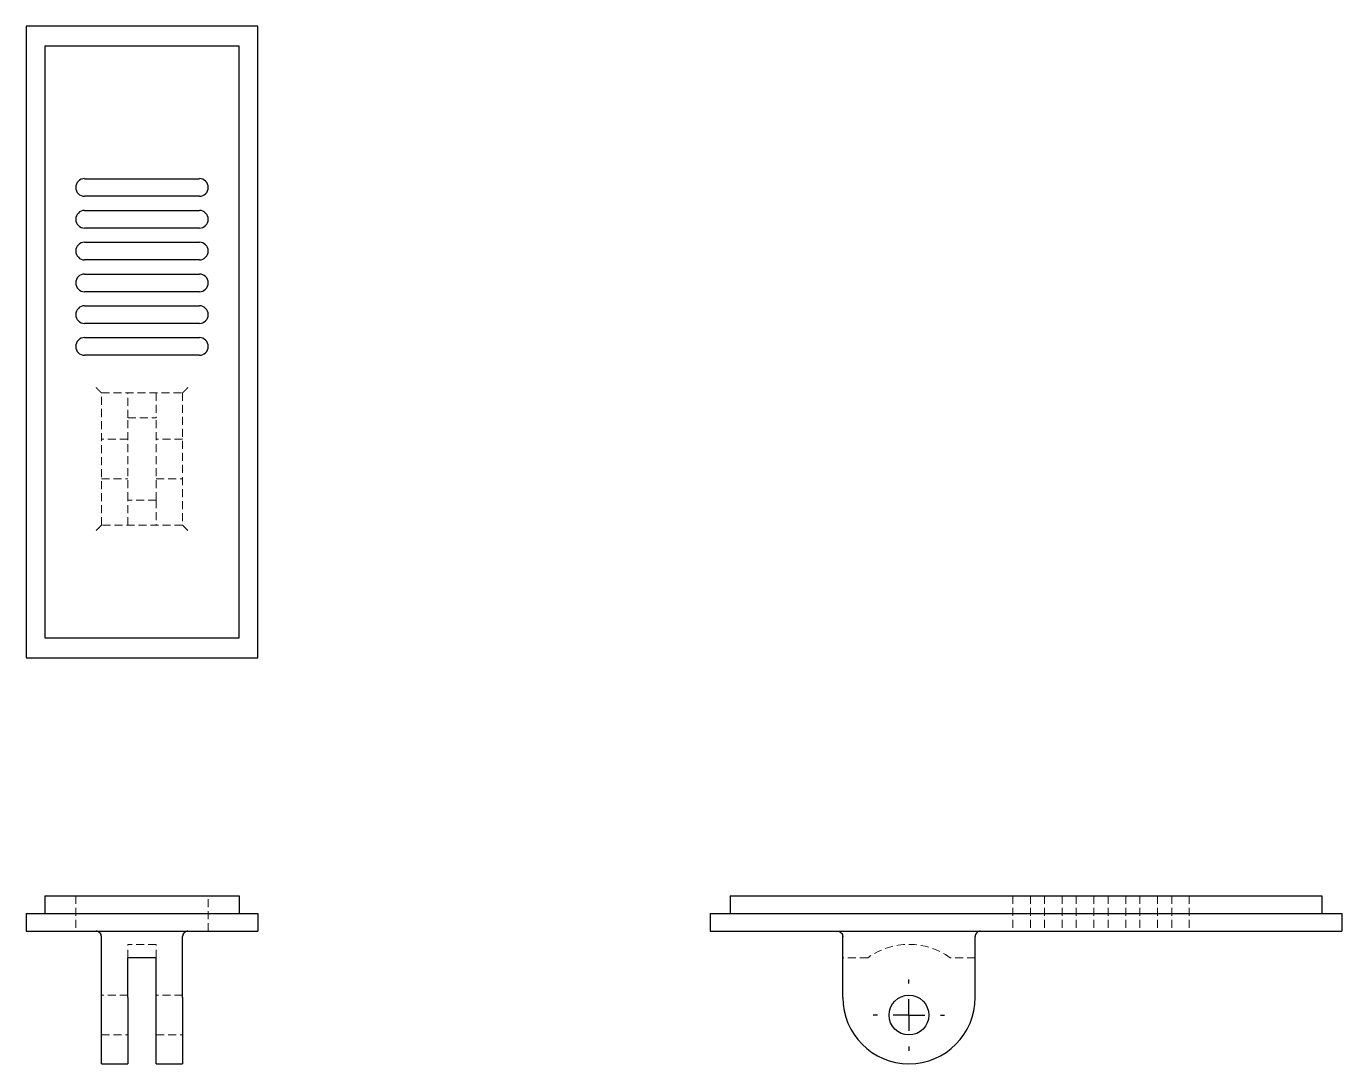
# Model space of a CAD drawing. Header units: millimetres. Extents: x 65 to 273, y 44 to 208.
import ezdxf

# ---------------------------------------------------------------- set-up
doc = ezdxf.new("R2010")
doc.units = ezdxf.units.MM
doc.linetypes.add('HIDDEN', pattern=[1.905, 1.27, -0.635])
doc.layers.add('10', color=7, linetype='Continuous')

# ---------------------------------------------------------------- blocks, each defined once
blk = doc.blocks.new('SW_CENTERMARKSYMBOL_0')
at = {"layer": '10', "color": 0}
for p, q in [((0, 5), (0, 5.65)), ((0, 0), (0, 2.5)), ((-5, 0), (-5.65, 0)), ((0, 0), (-2.5, 0)), ((0, 0), (0, -2.5)), ((0, 0), (2.5, 0)), ((5, 0), (5.65, 0)), ((0, -5), (0, -5.65))]:
    blk.add_line(p, q, dxfattribs=at)

msp = doc.modelspace()

# ---------------------------------------------------------------- linework, layer by layer
at = {"color": 7, "linetype": 'Continuous', "lineweight": 25}
for p, q in [((64.68, 208), (64.68, 108)), ((101.32, 208), (64.68, 208)), ((101.32, 108), (101.32, 208)), ((98.38, 204.85), (67.62, 204.85)), ((67.62, 204.85), (67.62, 111.15)), ((98.38, 111.15), (98.38, 204.85)), ((73.91, 183.87), (92.09, 183.87)), ((92.09, 181.08), (73.91, 181.08)), ((73.91, 178.84), (92.09, 178.84)), ((92.09, 176.04), (73.91, 176.04)), ((73.91, 173.8), (92.09, 173.8)), ((92.09, 171.01), (73.91, 171.01)), ((73.91, 168.77), (92.09, 168.77)), ((92.09, 165.97), (73.91, 165.97)), ((73.91, 163.73), (92.09, 163.73)), ((92.09, 160.94), (73.91, 160.94)), ((73.91, 158.7), (92.09, 158.7)), ((92.09, 155.9), (73.91, 155.9)), ((67.62, 111.15), (98.38, 111.15)), ((64.68, 108), (101.32, 108)), ((67.62, 70.29), (98.38, 70.29)), ((67.62, 70.29), (67.62, 67.49)), ((98.38, 70.29), (98.38, 67.49)), ((176.15, 70.29), (176.15, 67.49)), ((176.15, 70.29), (269.85, 70.29)), ((269.85, 70.29), (269.85, 67.49)), ((64.68, 67.49), (64.68, 64.69)), ((64.68, 67.49), (101.32, 67.49)), ((101.32, 67.49), (101.32, 64.69)), ((173, 67.49), (173, 64.69)), ((173, 67.49), (273, 67.49)), ((273, 67.49), (273, 64.69)), ((64.68, 64.69), (101.32, 64.69)), ((173, 64.69), (273, 64.69)), ((76.57, 54.2), (76.57, 63.85)), ((89.43, 54.2), (89.43, 63.85)), ((193.98, 54.2), (193.98, 63.85)), ((214.96, 54.2), (214.96, 63.85)), ((80.76, 54.2), (80.76, 60.5)), ((85.24, 60.5), (80.76, 60.5)), ((85.24, 54.2), (85.24, 60.5)), ((76.57, 43.71), (76.57, 54.2)), ((80.76, 54.2), (80.76, 43.71)), ((85.24, 43.71), (85.24, 54.2)), ((89.43, 54.2), (89.43, 43.71)), ((76.57, 43.71), (80.76, 43.71)), ((85.24, 43.71), (89.43, 43.71))]:
    msp.add_line(p, q, dxfattribs=at)
at = {"color": 7, "linetype": 'HIDDEN', "lineweight": 18}
for p, q in [((76.57, 149.96), (89.43, 149.96)), ((76.57, 128.98), (76.57, 149.96)), ((80.76, 145.99), (80.76, 149.96)), ((85.24, 149.96), (85.24, 145.99)), ((89.43, 149.96), (89.43, 128.98)), ((80.76, 132.95), (80.76, 145.99)), ((80.76, 145.99), (85.24, 145.99)), ((85.24, 132.95), (85.24, 145.99)), ((80.76, 142.62), (76.57, 142.62)), ((89.43, 142.62), (85.24, 142.62)), ((76.57, 136.32), (80.76, 136.32)), ((85.24, 136.32), (89.43, 136.32)), ((85.24, 132.95), (80.76, 132.95)), ((80.76, 128.98), (80.76, 132.95)), ((85.24, 132.95), (85.24, 128.98)), ((89.43, 128.98), (76.57, 128.98)), ((72.51, 70.29), (72.51, 64.69)), ((93.49, 64.69), (93.49, 70.29)), ((220.9, 70.29), (220.9, 64.69)), ((223.7, 70.29), (223.7, 64.69)), ((225.94, 70.29), (225.94, 64.69)), ((228.73, 70.29), (228.73, 64.69)), ((230.97, 70.29), (230.97, 64.69)), ((233.77, 70.29), (233.77, 64.69)), ((236.01, 70.29), (236.01, 64.69)), ((238.8, 70.29), (238.8, 64.69)), ((241.04, 70.29), (241.04, 64.69)), ((243.84, 70.29), (243.84, 64.69)), ((246.08, 70.29), (246.08, 64.69)), ((248.87, 70.29), (248.87, 64.69)), ((80.76, 60.5), (80.76, 62.59)), ((85.24, 62.59), (80.76, 62.59)), ((85.24, 60.5), (85.24, 62.59)), ((197.95, 60.5), (193.98, 60.5)), ((214.96, 60.5), (210.99, 60.5)), ((80.76, 54.55), (76.57, 54.55)), ((89.43, 54.55), (85.24, 54.55)), ((76.57, 48.26), (80.76, 48.26)), ((85.24, 48.26), (89.43, 48.26))]:
    msp.add_line(p, q, dxfattribs=at)
at = {"color": 7, "linetype": 'Continuous', "lineweight": 25}
msp.add_circle((204.47, 51.41), 3.15, dxfattribs=at)
for centre, radius, start, end in [((73.91, 182.48), 1.4, 90, 270), ((92.09, 182.48), 1.4, 270, 90), ((73.91, 177.44), 1.4, 90, 270), ((92.09, 177.44), 1.4, 270, 90), ((73.91, 172.41), 1.4, 90, 270), ((92.09, 172.41), 1.4, 270, 90), ((73.91, 167.37), 1.4, 90, 270), ((92.09, 167.37), 1.4, 270, 90), ((73.91, 162.34), 1.4, 90, 270), ((92.09, 162.34), 1.4, 270, 90), ((73.91, 157.3), 1.4, 90, 270), ((92.09, 157.3), 1.4, 270, 90), ((204.47, 54.2), 10.49, 180, 0)]:
    msp.add_arc(centre, radius, start, end, dxfattribs=at)
at = {"color": 7, "linetype": 'HIDDEN', "lineweight": 18}
msp.add_arc((204.47, 51.41), 11.19, 54.3409, 125.6591, dxfattribs=at)
for points in [[(76.57, 149.96), (76.57, 149.96), (76.55, 149.98), (76.47, 150.06), (76.4, 150.12), (76.24, 150.29), (76.14, 150.39), (75.93, 150.59), (75.83, 150.7), (75.73, 150.8)], [(90.27, 150.8), (90.17, 150.7), (90.07, 150.59), (89.86, 150.39), (89.76, 150.29), (89.6, 150.12), (89.53, 150.06), (89.45, 149.98), (89.43, 149.96), (89.43, 149.96)], [(76.57, 128.98), (76.57, 128.98), (76.55, 128.96), (76.47, 128.88), (76.4, 128.82), (76.24, 128.65), (76.14, 128.55), (75.93, 128.35), (75.83, 128.24), (75.73, 128.14)], [(90.27, 128.14), (90.17, 128.24), (90.07, 128.35), (89.86, 128.55), (89.76, 128.65), (89.6, 128.82), (89.53, 128.88), (89.45, 128.96), (89.43, 128.98), (89.43, 128.98)]]:
    msp.add_open_spline(points, degree=3, knots=[0, 0, 0, 0, 0.25, 0.25, 0.5, 0.5, 0.75, 0.75, 1, 1, 1, 1], dxfattribs=at)
at = {"color": 7, "linetype": 'Continuous', "lineweight": 25}
for points in [[(76.57, 63.85), (76.57, 63.95), (76.55, 64.06), (76.47, 64.27), (76.4, 64.36), (76.24, 64.53), (76.14, 64.59), (75.93, 64.67), (75.83, 64.69), (75.73, 64.69)], [(90.27, 64.69), (90.17, 64.69), (90.07, 64.67), (89.86, 64.59), (89.76, 64.53), (89.6, 64.36), (89.53, 64.27), (89.45, 64.06), (89.43, 63.95), (89.43, 63.85)], [(193.14, 64.69), (193.24, 64.69), (193.35, 64.67), (193.55, 64.59), (193.65, 64.53), (193.82, 64.36), (193.88, 64.27), (193.96, 64.06), (193.98, 63.95), (193.98, 63.85)], [(215.8, 64.69), (215.7, 64.69), (215.59, 64.67), (215.39, 64.59), (215.29, 64.53), (215.12, 64.36), (215.06, 64.27), (214.98, 64.06), (214.96, 63.95), (214.96, 63.85)]]:
    msp.add_open_spline(points, degree=3, knots=[0, 0, 0, 0, 0.25, 0.25, 0.5, 0.5, 0.75, 0.75, 1, 1, 1, 1], dxfattribs=at)

# ---------------------------------------------------------------- block references
at = {"layer": '10'}
msp.add_blockref('SW_CENTERMARKSYMBOL_0', (204.47, 51.41), dxfattribs=at)

doc.saveas('drawing.dxf')
